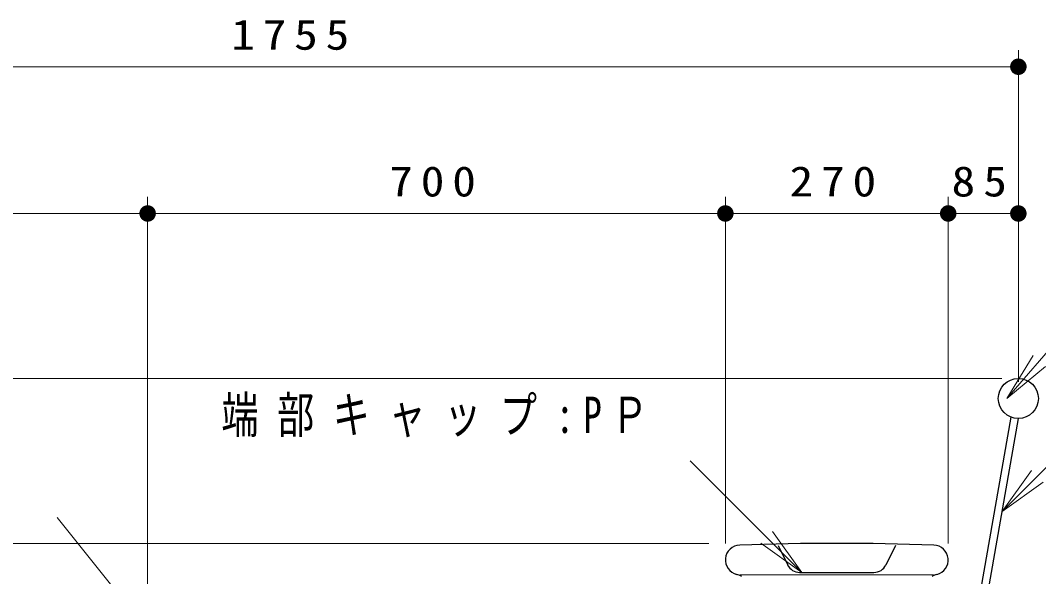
# Model space of a CAD drawing. Units: millimetres on the paper, with parts at other scales. Extents: x -385 to 0, y 0 to 267.
# Drawn here: x -126 to -64.3, y 114.5 to 148.3 of the extents above; entities that cross this region are included whole.
import ezdxf

# ---------------------------------------------------------------- set-up
doc = ezdxf.new("R2010")
doc.units = ezdxf.units.MM
doc.layers.add('LY_1', color=7, linetype='Continuous', lineweight=13)
doc.styles.add('ＭＳ ゴシック', font='')
doc.styles.get('ＭＳ ゴシック').set_extended_font_data('MS Gothic')

# ---------------------------------------------------------------- blocks, each defined once
blk = doc.blocks.new('open_arrow')
at = {"color": 0, "linetype": 'Continuous', "lineweight": -2}
blk.add_lwpolyline([(7.5, 1.25), (0, 0), (7.5, -1.25)], dxfattribs=at)
blk = doc.blocks.new('filled_dot')
at = {"color": 0, "linetype": 'Continuous', "lineweight": -2, "const_width": 1.25}
blk.add_lwpolyline([(-0.625, 0, 1), (0.625, 0, 1)], format="xyb", close=True, dxfattribs=at)

msp = doc.modelspace()

# ---------------------------------------------------------------- linework, layer by layer
at = {"layer": 'LY_1'}
for p, q in [((-65.514, 126.33), (-65.514, 146.44)), ((-153.264, 145.44), (-65.514, 145.44)), ((-118.264, 106.545), (-118.264, 137.545)), ((-83.264, 116.545), (-83.264, 137.545)), ((-69.764, 116.545), (-69.764, 137.545)), ((-65.514, 127.545), (-65.514, 137.545)), ((-153.264, 136.545), (-118.264, 136.545)), ((-118.264, 136.545), (-83.264, 136.545)), ((-83.264, 136.545), (-69.764, 136.545)), ((-69.764, 136.545), (-65.514, 136.545)), ((-66.204, 125.33), (-58.578, 134.172)), ((-66.514, 126.545), (-185.984, 126.545)), ((-66.514, 126.545), (-174.264, 126.545)), ((-66.492, 118.485), (-58.961, 126.016)), ((-78.636, 114.791), (-85.402, 121.557)), ((-112.47, 104.045), (-123.737, 118.11)), ((-84.264, 116.545), (-174.264, 116.545))]:
    msp.add_line(p, q, dxfattribs=at)
at = {"layer": 'LY_1', "lineweight": 25}
for p, q in [((-67.79, 113.717), (-65.943, 124.194)), ((-67.347, 113.639), (-65.499, 124.116))]:
    msp.add_line(p, q, dxfattribs=at)
at = {"layer": 'LY_1', "color": 150, "lineweight": 25}
for p, q in [((-80.064, 116.425), (-79.489, 115.236)), ((-72.964, 116.425), (-73.538, 115.236)), ((-78.764, 114.791), (-74.264, 114.791))]:
    msp.add_line(p, q, dxfattribs=at)
at = {"layer": 'LY_1', "color": 150}
msp.add_line((-82.364, 114.645), (-70.664, 114.645), dxfattribs=at)
at = {"layer": 'LY_1', "lineweight": 25}
msp.add_circle((-65.514, 125.33), 1.215, dxfattribs=at)
at = {"layer": 'LY_1', "color": 150, "lineweight": 25}
for centre, radius, start, end in [((-82.364, 115.545), 0.9, 91.95865, 256.38937), ((-76.514, -55.515), 172.06, 88.04135, 91.95865), ((-70.664, 115.545), 0.9, 283.61063, 88.04135), ((-82.752, 113.942), 0.75, 51.76955, 76.38938), ((-70.275, 113.942), 0.75, 103.61062, 128.23045)]:
    msp.add_arc(centre, radius, start, end, dxfattribs=at)
for centre, major_axis, start_param, end_param in [((-78.764, 115.56), (0.8, 0), 3.576381, 4.712389), ((-74.264, 115.56), (-0.8, 0), 1.570796, 2.706804)]:
    msp.add_ellipse(centre, major_axis=major_axis, ratio=0.961266, start_param=start_param, end_param=end_param, dxfattribs=at)

# ---------------------------------------------------------------- block references
at = {"layer": 'LY_1', "xscale": 0.4, "yscale": 0.4}
for name, p, rotation in [('filled_dot', (-65.514, 145.44), 180), ('filled_dot', (-118.264, 136.545), 180), ('filled_dot', (-83.264, 136.545), 180), ('filled_dot', (-69.764, 136.545), 180), ('filled_dot', (-65.514, 136.545), 180), ('open_arrow', (-66.204, 125.33), 49.2), ('open_arrow', (-66.492, 118.485), 45), ('open_arrow', (-78.636, 114.791), 135)]:
    msp.add_blockref(name, p, dxfattribs=dict(at, rotation=rotation))
for p in [(-118.264, 136.545), (-83.264, 136.545), (-69.764, 136.545)]:
    msp.add_blockref('filled_dot', p, dxfattribs=at)

# ---------------------------------------------------------------- texts
at = {"layer": 'LY_1', "style": 'ＭＳ ゴシック'}
for s, insert, char_height, attachment_point in [('\\T1.33;\\W1.15;1755', (-109.389, 146.44), 1.833, 8), ('\\T1.33;\\W1.15;700', (-100.764, 137.545), 1.833, 8), ('\\T1.33;\\W1.15;270', (-76.514, 137.545), 1.833, 8), ('\\T1.34;\\W1.15;85', (-67.639, 137.545), 1.833, 8), ('\\T1.5;\\W0.75;端部キャップ:PＰ', (-113.796, 124.207), 2.199, 4)]:
    msp.add_mtext(s, dxfattribs=dict(at, insert=insert, char_height=char_height, attachment_point=attachment_point))

doc.saveas('drawing.dxf')
